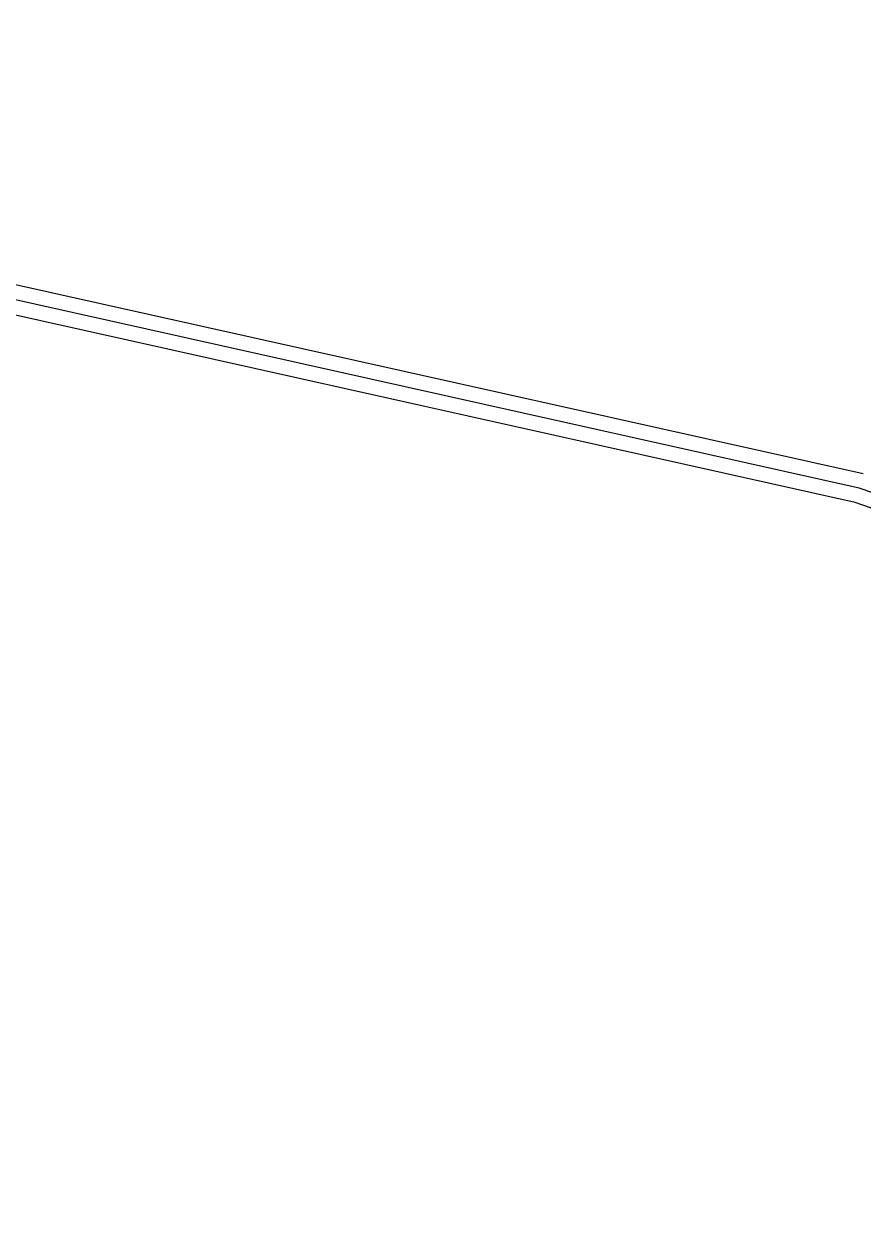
# Model space of a CAD drawing. Header units: millimetres. Extents: x 832728086 to 834530684, y 817551485 to 818349469.
# Drawn here: x 832728354.57 to 832728364.48, y 817960405.58 to 817960419.57 of the extents above; entities that cross this region are included whole.
import ezdxf

# ---------------------------------------------------------------- set-up
doc = ezdxf.new("R2010")
doc.units = ezdxf.units.MM
doc.header["$LTSCALE"] = 100
doc.layers.add('000-Tactile-l', color=8, linetype='Continuous')

# ---------------------------------------------------------------- blocks, each defined once
blk = doc.blocks.new('tactile')
at = {"layer": '000-Tactile-l', "ltscale": 5e-05}
for p, q in [((834236.177, 817894.493), (834212.364, 817899.806)), ((834236.13, 817894.324), (834212.326, 817899.635)), ((834236.082, 817894.155), (834212.288, 817899.464))]:
    blk.add_line(p, q, dxfattribs=at)
for radius, start, end in [(9.416, 2.514, 71.3611), (9.241, 2.5593, 71.3039)]:
    blk.add_arc((834233.12, 817885.402), radius, start, end, dxfattribs=at)

msp = doc.modelspace()

# ---------------------------------------------------------------- block references
at = {"layer": '000-Tactile-l'}
msp.add_blockref('tactile', (831894128.3015, 817142519.7659), dxfattribs=at)

doc.saveas('drawing.dxf')
